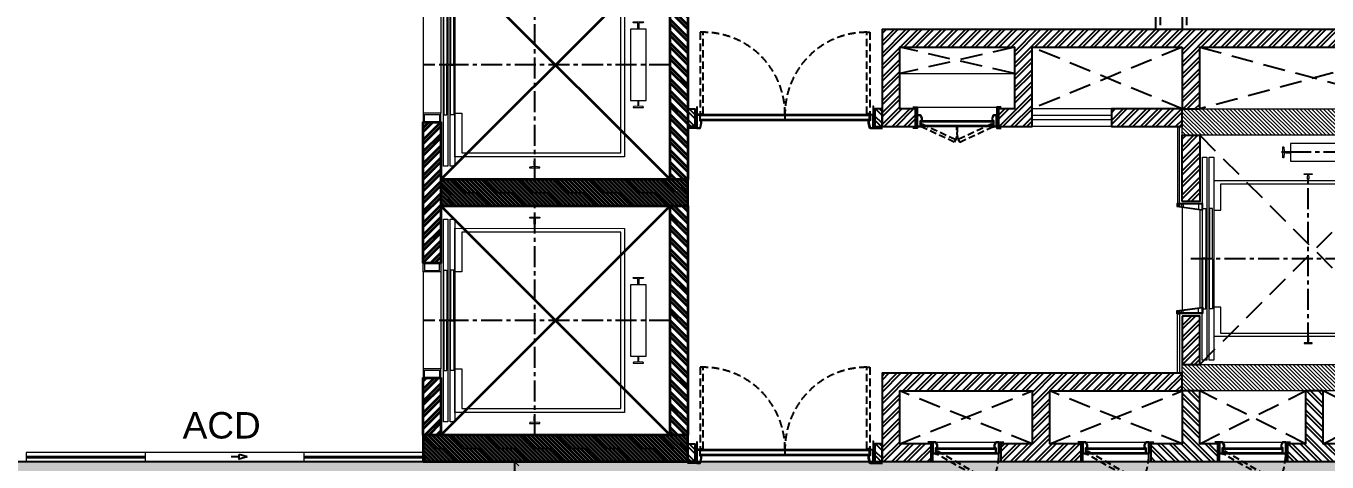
# Model space of a CAD drawing. Header units: millimetres. Extents: x 263321 to 4958806, y 33647 to 987811.
# Drawn here: x 2380552 to 2395294, y 472477 to 477423 of the extents above; entities that cross this region are included whole.
import ezdxf

# ---------------------------------------------------------------- set-up
doc = ezdxf.new("R2010")
doc.units = ezdxf.units.MM
doc.header["$PDMODE"] = 3
doc.linetypes.add('CENTER', pattern=[50.8, 31.75, -6.35, 6.35, -6.35])
doc.linetypes.add('HIDDEN', pattern=[0.375, 0.25, -0.125])
for name, color, linetype, lineweight in [('A-FURN-TABLE-GROMMET', 7, 'Continuous', 9), ('A-PLAN-COLUMN', 3, 'Continuous', 0), ('A-PLAN-RCC-HATCH', 8, 'Continuous', 13), ('A-PLAN-THIN', 251, 'Continuous', 15), ('Base 7th & 9th', 250, 'Continuous', 35), ('GLASS', 170, 'Continuous', 20)]:
    doc.layers.add(name, color=color, linetype=linetype, lineweight=lineweight)
for name, color, linetype in [('A-PLAN-DOOR', 7, 'Continuous'), ('A-PLAN-HIDDEN', 1, 'HIDDEN'), ('A-PLAN-STAIRS', 1, 'Continuous'), ('A-PLAN-TEXT', 4, 'Continuous'), ('A-PLAN-THIN -1', 250, 'HIDDEN'), ('A-PLAN-WALL', 6, 'Continuous'), ('A-PLAN-WALL HATCH', 8, 'Continuous'), ('DOOR', 5, 'Continuous'), ('FLOORING TOA', 7, 'Continuous'), ('PARTITION DIM.', 250, 'Continuous')]:
    doc.layers.add(name, color=color, linetype=linetype)
doc.styles.add('ARIAL', font='arial.ttf')
doc.styles.get("Standard").update_dxf_attribs({"font": 'arial.ttf'})
doc.styles.add('TEXT @ 150', font='arial.ttf', dxfattribs={"height": 225})
doc.dimstyles.new('DIM @ 150', dxfattribs={"dimtxt": 225, "dimasz": 100, "dimexe": 1, "dimexo": 0, "dimgap": 0.5, "dimtad": 0, "dimdec": 0, "dimzin": 0, "dimdsep": 46, "dimtxsty": 'TEXT @ 150', "dimblk": 'ARCHTICK', "dimcen": -2, "dimclrd": 8, "dimclre": 8, "dimclrt": 7, "dimadec": 0, "dimazin": 0, "dimtfac": 1, "dimtdec": 0, "dimtofl": 0, "dimtmove": 0, "dimatfit": 3, "dimldrblk": 'OPEN90', "dimfxl": 1, "dimtolj": 1, "dimtzin": 0, "dimlwd": -1, "dimlwe": -1, "dimarcsym": 0})
pattern_1 = [(315, (2173351.63, 180883.06), (22.4506403, 22.4506403), [])]
pattern_2 = [(225, (2592651.63, 180883.06), (-67.35192, 67.35192), []), (225, (2592651.63, 180838.16), (-67.35192, 67.35192), [])]
pattern_3 = [(315, (-109844.92, -24414.985), (67.35192, 67.35192), []), (315, (-109844.92, -24459.89), (67.35192, 67.35192), [])]
pattern_4 = [(45, (-219423.78, 302582), (67.35192, -67.35192), []), (45, (-219423.78, 302626.9), (67.35192, -67.35192), [])]
pattern_5 = [(45, (-219423.78, 298782), (67.35192, -67.35192), []), (45, (-219423.78, 298826.9), (67.35192, -67.35192), [])]
pattern_6 = [(225, (218576.22, -299218), (-67.35192, 67.35192), []), (225, (218576.22, -299262.9), (-67.35192, 67.35192), [])]

# ---------------------------------------------------------------- blocks, each defined once
blk = doc.blocks.new('Lift car')
at = {"layer": 'A-PLAN-HIDDEN', "linetype": 'CENTER', "ltscale": 7.5}
for p, q in [((-280, -1543), (-280, 1057)), ((-1816, -243), (984, -243))]:
    blk.add_line(p, q, dxfattribs=at)
at = {"layer": 'A-PLAN-THIN'}
for p, q in [((784, 307, 0), (784, -793, 0)), ((984, 307), (984, -793))]:
    blk.add_line(p, q, dxfattribs=at)
at = {"layer": 'A-PLAN-THIN', "linetype": 'Continuous', "elevation": 0}
for points in [[(-334, 916), (-288, 912, -0.411736), (-284, 907), (-284, 896, -0.312963), (-287, 892), (-287, 847, 0.414214), (-286, 847), (-273, 847, 0.414214), (-273, 847), (-273, 892, -0.314465), (-275, 896), (-275, 907, -0.413693), (-271, 912), (-226, 916, 0.219501), (-223, 923), (-223, 927), (-337, 927), (-337, 924, 0.223038)], [(-334, -1403), (-288, -1399, 0.411736), (-284, -1394), (-284, -1383, 0.312963), (-287, -1379), (-287, -1334, -0.414214), (-286, -1333), (-273, -1333, -0.414214), (-272, -1334), (-272, -1379, 0.314465), (-275, -1383), (-275, -1394, 0.413693), (-271, -1399), (-226, -1403, -0.219501), (-222, -1410), (-222, -1414), (-337, -1414), (-337, -1411, -0.223038)]]:
    blk.add_lwpolyline(points, format="xyb", close=True, dxfattribs=at)
for points in [[(678, 907), (624, 907), (624, -1393), (678, -1393)], [(754, 907), (705, 907), (705, -1393), (754, -1393)], [(674, 325), (674, -239), (638, -239), (638, 325)], [(715, 325), (715, -239), (751, -239), (751, 325)], [(-1544, -649), (-1544, 161), (-1364, 161), (-1364, -649)], [(674, -811), (674, -248), (638, -248), (638, -811)], [(715, -811), (715, -248), (751, -248), (751, -811)]]:
    blk.add_lwpolyline(points, close=True, dxfattribs=at)
for points in [[(-1256, -1244), (-1256, 756), (544, 757), (544, 307), (624, 307), (624, 802), (-1296, 801), (-1296, -1289), (624, -1288), (624, -793), (544, -793), (544, -1243), (-1256, -1244)], [(969, 407), (969, 322), (799, 322), (799, 407), (784, 407), (784, 307), (984, 307), (984, 407), (969, 407)], [(969, -893), (969, -808), (799, -808), (799, -893), (784, -893), (784, -793), (984, -793), (984, -893), (969, -893)]]:
    blk.add_lwpolyline(points, dxfattribs=at)
for points in [[(-1448, 161, 0.414214), (-1447, 162), (-1447, 207, -0.314465), (-1450, 211), (-1450, 222, -0.413693), (-1446, 227), (-1400, 231, 0.219501), (-1397, 238), (-1397, 242), (-1511, 242), (-1511, 239, 0.223038), (-1508, 231), (-1463, 227, -0.411736), (-1459, 222), (-1459, 211, -0.312963), (-1461, 207), (-1461, 162, 0.414214), (-1461, 161)], [(-1448, -649, -0.414214), (-1447, -649), (-1447, -694, 0.314465), (-1450, -698), (-1450, -709, 0.413693), (-1445, -714), (-1400, -718, -0.219501), (-1397, -725), (-1397, -729), (-1511, -729), (-1511, -726, -0.223038), (-1508, -718), (-1463, -714, 0.411736), (-1458, -709), (-1458, -698, 0.312963), (-1461, -694), (-1461, -649, -0.414214), (-1460, -649)]]:
    blk.add_lwpolyline(points, format="xyb", dxfattribs=at)
blk = doc.blocks.new('A$C3F28102C')
at = {"layer": 'A-PLAN-DOOR'}
h = blk.add_hatch(dxfattribs=at)
h.set_pattern_fill('ANSI31', color=256, style=0)
h.set_pattern_definition([(315, (-1529.3283, 1000.1135), (-0.44194174, -0.44194174), [])])
h.paths.add_polyline_path([(1, -15), (0, -15), (0, 0), (1, 0)])
h.paths.add_polyline_path([(1, 0), (1, 0), (0, 0), (0, 1, 0.115729)])
h.paths.add_polyline_path([(5, -15), (4, -15), (4, 0), (5, 0)])
h.paths.add_polyline_path([(5, 0), (4, 0), (4, 0, 0.115729), (5, 1)])
at = {"layer": 'A-PLAN-DOOR', "color": 2}
for points in [[(1, 0), (1, -15), (0, -15), (0, 1)], [(4, 0), (4, -15), (5, -15), (5, 1)]]:
    blk.add_lwpolyline(points, dxfattribs=at)
for radius in [3.42, 2.42]:
    blk.add_circle((2, 3), radius, dxfattribs=at)
blk = doc.blocks.new('Door 900')
at = {"layer": 'A-PLAN-DOOR'}
for p, q in [((-410, 60), (-410, 0)), ((-410, 60), (410, 60)), ((-410, 53), (410, 53)), ((-410, 6), (410, 6)), ((-410, 0), (410, 0)), ((410, 60), (410, 0)), ((449, 130), (449, 125)), ((449, 125), (449, 130))]:
    blk.add_line(p, q, dxfattribs=at)
for points in [[(-500, 220), (-450, 220), (-450, -20), (-500, -20)], [(500, 220), (450, 220), (450, -20), (500, -20)]]:
    blk.add_lwpolyline(points, dxfattribs=at)
for points in [[(-450, 8), (-449, 8), (-449, 122), (-450, 122)], [(-448, 1), (-416, 1), (-416, 63), (-400, 63), (-400, 95), (-415, 128), (-448, 128), (-448, 120), (-449, 120), (-449, 122), (-449, 130), (-414, 130), (-399, 95), (-399, 62), (-414, 62), (-414, 0), (-449, 0), (-449, 10), (-448, 10)], [(448, 1), (415, 1), (415, 63), (400, 63), (400, 95), (415, 128), (448, 128), (448, 120), (449, 120), (449, 122), (449, 130), (414, 130), (399, 95), (399, 62), (414, 62), (414, 0), (449, 0), (449, 10), (448, 10)], [(450, 8), (449, 8), (449, 122), (450, 122)]]:
    blk.add_lwpolyline(points, close=True, dxfattribs=at)
at = {"layer": 'A-PLAN-DOOR', "linetype": 'HIDDEN', "ltscale": 300}
for points in [[(-412, 0), (-395, 29), (-14, -147), (-31, -176)], [(412, 0), (395, 29), (14, -147), (31, -176)]]:
    blk.add_lwpolyline(points, close=True, dxfattribs=at)
for centre, start, end in [((-433, -31), 344.3944, 4.1163), ((433, -31), 175.8837, 195.6056)]:
    blk.add_arc(centre, 434, start, end, dxfattribs=at)
at = {"layer": 'A-PLAN-THIN'}
blk.add_line((450, 220), (-450, 220), dxfattribs=at)
at = {"layer": 'A-PLAN-DOOR', "xscale": -1, "rotation": 180}
blk.add_blockref('A$C3F28102C', (-414, 0), dxfattribs=at)
blk = doc.blocks.new('Door 1800')
at = {"layer": 'A-PLAN-DOOR'}
for p, q in [((-879, 77), (-879, 82)), ((844, 0), (-844, 0)), ((-844, 0), (-844, -54)), ((0, -54), (0, 0)), ((844, 0), (844, -54)), ((879, 77), (879, 82)), ((844, -6), (-844, -6)), ((844, -49), (-844, -49)), ((844, -54), (-844, -54))]:
    blk.add_line(p, q, dxfattribs=at)
for points in [[(-880, -137), (-880, -137), (-880, 82), (-972, 82)], [(880, -136), (880, 82), (972, 82)]]:
    blk.add_lwpolyline(points, dxfattribs=at)
for points in [[(-880, -47), (-879, -47), (-879, 74), (-880, 74)], [(-878, -53), (-849, -53), (-849, 3), (-835, 3), (-835, 32), (-848, 80), (-878, 80), (-878, 73), (-879, 73), (-879, 74), (-879, 82), (-847, 82), (-834, 32), (-834, 2), (-847, 2), (-847, -54), (-879, -54), (-879, -45), (-878, -45)], [(878, -53), (849, -53), (849, 3), (835, 3), (835, 32), (848, 80), (878, 80), (878, 73), (879, 73), (879, 74), (879, 82), (847, 82), (834, 32), (834, 2), (847, 2), (847, -54), (879, -54), (879, -45), (878, -45)], [(880, -47), (879, -47), (879, 74), (880, 74)]]:
    blk.add_lwpolyline(points, close=True, dxfattribs=at)
at = {"layer": 'A-PLAN-DOOR', "linetype": 'HIDDEN', "ltscale": 300}
for points in [[(-845, -61), (-815, -61), (-815, -876), (-845, -876)], [(845, -61), (815, -61), (815, -876), (845, -876)]]:
    blk.add_lwpolyline(points, close=True, dxfattribs=at)
for centre, start, end in [((-815, -61), 270, 0.4464), ((815, -61), 179.5536, 270)]:
    blk.add_arc(centre, 815, start, end, dxfattribs=at)
at = {"layer": 'A-PLAN-DOOR', "extrusion": (0, 0, -1), "xscale": -0.9074410163312852, "yscale": 0.9074410163312852, "zscale": -0.9074410163312852, "rotation": 180}
blk.add_blockref('A$C3F28102C', (-847, -54), dxfattribs=at)
blk = doc.blocks.new('shaft door 750')
at = {"layer": 'A-PLAN-DOOR'}
for p, q in [((335, 60), (-335, 60)), ((-335, 0), (-335, 60)), ((335, 53), (-335, 53)), ((335, 6), (-335, 6)), ((335, 0), (-335, 0)), ((335, 0), (335, 60)), ((-374, -70), (-374, -65)), ((-374, -65), (-374, -70))]:
    blk.add_line(p, q, dxfattribs=at)
at = {"layer": 'A-PLAN-DOOR', "linetype": 'HIDDEN', "ltscale": 300}
blk.add_lwpolyline([(337, 60), (320, 31), (-295, 387), (-279, 415)], close=True, dxfattribs=at)
at = {"layer": 'A-PLAN-DOOR'}
for points in [[(-375, 150), (-375, 150), (-375, -70), (-430, -70)], [(375, 150), (375, 150), (375, -70), (430, -70)]]:
    blk.add_lwpolyline(points, dxfattribs=at)
for points in [[(-375, 52), (-374, 52), (-374, -62), (-375, -62)], [(-373, 58), (-341, 58), (-341, -3), (-326, -3), (-326, -35), (-340, -68), (-373, -68), (-373, -60), (-374, -60), (-374, -62), (-374, -70), (-339, -70), (-324, -35), (-324, -2), (-339, -2), (-339, 60), (-374, 60), (-374, 50), (-373, 50)], [(373, 58), (341, 58), (341, -3), (326, -3), (326, -35), (340, -68), (373, -68), (373, -60), (374, -60), (374, -62), (374, -70), (339, -70), (324, -35), (324, -2), (339, -2), (339, 60), (374, 60), (374, 50), (373, 50)], [(375, 52), (374, 52), (374, -62), (375, -62)]]:
    blk.add_lwpolyline(points, close=True, dxfattribs=at)
at = {"layer": 'A-PLAN-DOOR', "linetype": 'HIDDEN', "ltscale": 300}
blk.add_arc((338, 60), 712, 152.6807, 180, dxfattribs=at)
at = {"layer": 'A-PLAN-THIN'}
for p, q in [((395, 150), (-395, 150)), ((375, -70), (-375, -70))]:
    blk.add_line(p, q, dxfattribs=at)
at = {"layer": 'A-PLAN-DOOR', "xscale": -0.9973404255317604, "yscale": 0.9973404255317604, "zscale": 0.9973404255317604}
blk.add_blockref('A$C3F28102C', (339, 60), dxfattribs=at)
blk = doc.blocks.new('S.Lift car')
at = {"layer": 'A-PLAN-HIDDEN', "linetype": 'CENTER', "ltscale": 7.5}
for p, q in [((-1187, 980), (-45, 980)), ((-393, -1188), (-393, 736)), ((936, -226), (-1534, -226))]:
    blk.add_line(p, q, dxfattribs=at)
at = {"layer": 'A-PLAN-THIN'}
for p, q in [((803, 399), (811, 399)), ((811, 399), (1059, 399)), ((836, 324), (836, -776)), ((851, 390), (851, 339)), ((1022, 390), (1022, 365)), ((1036, 356), (1036, -807)), ((1044, 390), (1044, 367)), ((1064, 390), (1064, 369)), ((803, -851), (811, -851)), ((811, -851), (1059, -851)), ((851, -842), (851, -790)), ((1022, -842), (1022, -816)), ((1044, -842), (1044, -818)), ((1064, -842), (1064, -821))]:
    blk.add_line(p, q, dxfattribs=at)
at = {"layer": 'A-PLAN-THIN', "linetype": 'Continuous', "elevation": 0}
for points in [[(-1170, 1040), (-1166, 990, 0.411736), (-1161, 985), (-1148, 985, 0.312963), (-1144, 988), (-1094, 988, -0.414214), (-1093, 987), (-1093, 973, -0.414214), (-1094, 972), (-1144, 972, 0.314465), (-1148, 976), (-1161, 976, 0.413693), (-1166, 971), (-1170, 920, -0.219501), (-1179, 917), (-1183, 917), (-1183, 1044), (-1179, 1044, -0.223038)], [(-116, 1040), (-121, 990, -0.411736), (-126, 985), (-138, 985, -0.312963), (-143, 988), (-192, 988, 0.414214), (-193, 987), (-193, 973, 0.414214), (-192, 972), (-143, 972, -0.314465), (-138, 976), (-126, 976, -0.413693), (-121, 971), (-117, 920, 0.219501), (-108, 917), (-104, 917), (-104, 1044), (-108, 1044, 0.223038)], [(-385, 675), (-385, 708), (-389, 712), (-389, 721, -0.391303), (-385, 726), (-351, 728, 0.391303), (-349, 730), (-349, 736), (-393, 736), (-438, 736), (-438, 730, 0.391303), (-436, 728), (-402, 726, -0.391303), (-397, 721), (-397, 712), (-401, 708), (-401, 675), (-400, 674), (-393, 674), (-386, 674)], [(-385, -1127), (-385, -1159), (-389, -1163), (-389, -1172, 0.391303), (-385, -1177), (-351, -1180, -0.391303), (-349, -1182), (-349, -1188), (-393, -1188), (-438, -1188), (-438, -1182, -0.391303), (-436, -1180), (-402, -1177, 0.391303), (-397, -1172), (-397, -1163), (-401, -1159), (-401, -1127), (-400, -1126), (-393, -1126), (-386, -1126)]]:
    blk.add_lwpolyline(points, format="xyb", close=True, dxfattribs=at)
for points in [[(-1093, 1080), (-193, 1080), (-193, 880), (-1093, 880)], [(730, 924), (676, 924), (676, -1376), (730, -1376)], [(806, 924), (757, 924), (757, -1376), (807, -1376)], [(726, 342), (726, -221), (690, -221), (690, 342)], [(767, 342), (767, -221), (803, -221), (803, 342)], [(726, -794), (726, -230), (690, -230), (690, -794)], [(767, -794), (767, -230), (803, -230), (803, -794)]]:
    blk.add_lwpolyline(points, close=True, dxfattribs=at)
blk.add_lwpolyline([(676, -1107), (-1534, -1107), (-1534, 655), (676, 655), (676, 324), (596, 324), (596, 624), (-1504, 624), (-1504, -1076), (596, -1076), (596, -776), (676, -776), (676, -1107)], dxfattribs=at)
at = {"layer": 'A-PLAN-THIN'}
for points in [[(1059, 399), (1096, 399), (1096, 367, -0.372513), (1094, 364), (804, 324, -0.414214), (801, 327), (801, 397, -0.414214), (803, 399), (811, 399)], [(1080, 390), (1082, 390), (1082, 373, -0.372513), (1080, 371), (811, 333, -0.35655), (810, 334), (810, 390), (1080, 390)], [(1059, -851), (1096, -851), (1096, -818, 0.372513), (1094, -815), (804, -776, 0.414214), (801, -779), (801, -848, 0.414214), (803, -850), (811, -850)], [(1080, -842), (1082, -842), (1082, -824, 0.372513), (1080, -823), (811, -784, 0.35655), (810, -786), (810, -842), (1080, -842)]]:
    blk.add_lwpolyline(points, format="xyb", dxfattribs=at)
blk = doc.blocks.new('Fire Tower-2700mm')
at = {"layer": 'A-PLAN-RCC-HATCH'}
h = blk.add_hatch(dxfattribs=at)
h.set_pattern_fill('ANSI31', color=256, scale=250, angle=540, style=0)
h.set_pattern_definition([(45, (-438062.204, 21819.328), (22.097087, -22.097087), [])])
h.paths.add_polyline_path([(-4624, -3618), (-4624, -3918), (-1824, -3918), (-1824, -3618)])
h = blk.add_hatch(dxfattribs=at)
h.set_pattern_fill('ANSI31', color=256, scale=250, angle=540, style=0)
h.set_pattern_definition([(45, (-438012.204, 21719.328), (22.097087, -22.097087), [])])
h.paths.add_polyline_path([(-4624, -6518), (-4624, -6818), (-1824, -6818), (-1824, -6518)])
at = {"layer": 'A-PLAN-WALL HATCH'}
h = blk.add_hatch(dxfattribs=at)
h.set_pattern_fill('ANSI32', color=256, scale=10, angle=270, style=0)
h.set_pattern_definition([(315, (-109944.92, -24564.985), (67.35192, 67.35192), []), (315, (-109944.92, -24609.89), (67.35192, 67.35192), [])])
h.paths.add_polyline_path([(-1824, -2918), (-1824, -3618), (-2024, -3618), (-2024, -2918), (-3724, -2918), (-3724, -2718), (1576, -2718), (1576, -3818), (1196, -3818), (1196, -3618), (1376, -3618), (1376, -2918), (76, -2918), (76, -3618), (256, -3618), (256, -3818), (-124, -3818), (-124, -2918)])
h = blk.add_hatch(dxfattribs=at)
h.set_pattern_fill('ANSI32', color=256, scale=250, angle=90, style=0)
h.set_pattern_definition([(135, (317342.19, 539209), (-66.291261, -66.291261), []), (135, (317342.19, 539253.19), (-66.291261, -66.291261), [])])
h.paths.add_polyline_path([(-1824, -3618), (-1024, -3618), (-1024, -3818), (-1824, -3818)])
h = blk.add_hatch(dxfattribs=at)
h.set_pattern_fill('ANSI32', color=256, scale=10, angle=270, style=0)
h.set_pattern_definition(pattern_4)
h.paths.add_polyline_path([(1576, -3618), (1656, -3618), (1656, -3818), (1576, -3818)])
h = blk.add_hatch(dxfattribs=at)
h.set_pattern_fill('ANSI32', color=256, scale=10, angle=270, style=0)
h.set_pattern_definition(pattern_4)
h.paths.add_polyline_path([(3776, -3618), (3696, -3618), (3696, -3818), (3776, -3818)])
h = blk.add_hatch(dxfattribs=at)
h.set_pattern_fill('ANSI32', color=256, scale=10, angle=270, style=0)
h.set_pattern_definition(pattern_3)
h.paths.add_polyline_path([(-1824, -4668), (-1824, -3918), (-2024, -3918), (-2024, -4668)])
h = blk.add_hatch(dxfattribs=at)
h.set_pattern_fill('ANSI32', color=256, scale=10, angle=270, style=0)
h.set_pattern_definition(pattern_3)
h.paths.add_polyline_path([(-1824, -5968), (-1824, -6518), (-2024, -6518), (-2024, -5968)])
h = blk.add_hatch(dxfattribs=at)
h.set_pattern_fill('ANSI32', color=256, scale=10, angle=270, style=0)
h.set_pattern_definition([(315, (-219423.78, -246348.01), (67.35192, 67.35192), []), (315, (-219423.78, -246392.91), (67.35192, 67.35192), [])])
h.paths.add_polyline_path([(-324, -6818), (-1824, -6818), (-1824, -6618), (1576, -6618), (1576, -7618), (1021, -7618), (1021, -7418), (1376, -7418), (1376, -6818), (-124, -6818), (-124, -7418), (231, -7418), (231, -7618), (-679, -7618), (-679, -7418), (-324, -7418)])
h = blk.add_hatch(dxfattribs=at)
h.set_pattern_fill('ANSI32', color=256, scale=10, angle=270, style=0)
h.set_pattern_definition(pattern_6)
h.paths.add_polyline_path([(-3224, -6818), (-3224, -7418), (-3019, -7418), (-3019, -7618), (-3629, -7618), (-3629, -7418), (-3424, -7418), (-3424, -6818)])
h = blk.add_hatch(dxfattribs=at)
h.set_pattern_fill('ANSI32', color=256, scale=10, angle=270, style=0)
h.set_pattern_definition(pattern_6)
h.paths.add_polyline_path([(-1824, -6818), (-1824, -7418), (-1469, -7418), (-1469, -7618), (-2229, -7618), (-2229, -7418), (-2024, -7418), (-2024, -6818)])
h = blk.add_hatch(dxfattribs=at)
h.set_pattern_fill('ANSI32', color=256, scale=10, angle=270, style=0)
h.set_pattern_definition(pattern_5)
h.paths.add_polyline_path([(1576, -7418), (1656, -7418), (1656, -7618), (1576, -7618)])
h = blk.add_hatch(dxfattribs=at)
h.set_pattern_fill('ANSI32', color=256, scale=10, angle=270, style=0)
h.set_pattern_definition(pattern_5)
h.paths.add_polyline_path([(3776, -7418), (3696, -7418), (3696, -7618), (3776, -7618)])
at = {"layer": 'A-PLAN-COLUMN', "elevation": 0}
for points in [[(-4624, -3618), (-4624, -3918), (-1824, -3918), (-1824, -3618)], [(-4624, -6518), (-4624, -6818), (-1824, -6818), (-1824, -6518)]]:
    blk.add_lwpolyline(points, close=True, dxfattribs=at)
at = {"layer": 'A-PLAN-HIDDEN', "ltscale": 1000}
for p, q in [((-2024, -2918, 0), (-4624, -3618, 0)), ((-4624, -2918, 0), (-2024, -3618, 0)), ((-1824, -3618, 0), (-124, -2918)), ((-1824, -2918, 0), (-124, -3618)), ((76, -2918), (1376, -3218)), ((76, -3218), (1376, -2918)), ((-2024, -6518, 0), (-4624, -3918, 0)), ((-2024, -3918, 0), (-4624, -6518, 0)), ((-4624, -7418, 0), (-3424, -6818)), ((-3424, -7418), (-4624, -6818, 0)), ((-2024, -7418, 0), (-3224, -6818)), ((-3224, -7418), (-2024, -6818, 0)), ((-324, -7418, 0), (-1824, -6818)), ((-1824, -7418), (-324, -6818, 0)), ((1376, -7418, 0), (-124, -6818)), ((-124, -7418), (1376, -6818, 0))]:
    blk.add_line(p, q, dxfattribs=at)
at = {"layer": 'A-PLAN-STAIRS', "ltscale": 1000}
for p, q in [((-1824, 82, 0), (-1824, -2718, 0)), ((-1524, 82, 0), (-1524, -2718, 0))]:
    blk.add_line(p, q, dxfattribs=at)
at = {"layer": 'A-PLAN-THIN'}
for p, q in [((-1024, -3618, 0), (-124, -3618)), ((-1024, -3693, 0), (-124, -3693)), ((-1024, -3743, 0), (-124, -3743)), ((-1024, -3818, 0), (-124, -3818))]:
    blk.add_line(p, q, dxfattribs=at)
at = {"layer": 'A-PLAN-THIN', "elevation": 0}
for points in [[(76, -2918), (1376, -2918), (1376, -3218), (76, -3218)], [(-1774, -5948), (-1779, -5943), (-1794, -5943), (-1794, -6618), (-1774, -6618)]]:
    blk.add_lwpolyline(points, close=True, dxfattribs=at)
blk.add_lwpolyline([(-1774, -3818), (-1774, -4688), (-1779, -4693), (-1794, -4693), (-1794, -3818), (-1774, -3818)], dxfattribs=at)
at = {"layer": 'A-PLAN-THIN -1', "linetype": 'HIDDEN', "ltscale": 500}
for p, q in [((-1874, 82, 0), (-1874, -2718, 0)), ((-1574, 82, 0), (-1574, -2718, 0))]:
    blk.add_line(p, q, dxfattribs=at)
at = {"layer": 'A-PLAN-WALL', "elevation": 0}
for points in [[(-1824, -2918), (-1824, -3618), (-2024, -3618), (-2024, -2918), (-3724, -2918), (-3724, -2718), (1576, -2718), (1576, -3818), (1196, -3818), (1196, -3618), (1376, -3618), (1376, -2918), (76, -2918), (76, -3618), (256, -3618), (256, -3818), (-124, -3818), (-124, -2918), (-1824, -2918)], [(-324, -6818), (-1824, -6818), (-1824, -6618), (1576, -6618), (1576, -7618), (1576, -7618), (1576, -7618), (1576, -7618), (1576, -7618), (1021, -7618), (1021, -7618), (1021, -7618), (1021, -7618), (1021, -7418), (1021, -7418), (1021, -7418), (1376, -7418), (1376, -6818), (-124, -6818), (-124, -7418), (231, -7418), (231, -7418), (231, -7418), (231, -7618), (-679, -7618), (-679, -7618), (-679, -7618), (-679, -7618), (-679, -7418), (-679, -7418), (-679, -7418), (-324, -7418), (-324, -6818)], [(-3224, -6818), (-3224, -7418), (-3019, -7418), (-3019, -7418), (-3019, -7418), (-3019, -7618), (-3629, -7618), (-3629, -7618), (-3629, -7618), (-3629, -7618), (-3629, -7418), (-3629, -7418), (-3629, -7418), (-3424, -7418), (-3424, -6818), (-3224, -6818)], [(-1824, -6818), (-1824, -7418), (-1469, -7418), (-1469, -7418), (-1469, -7418), (-1469, -7618), (-2229, -7618), (-2229, -7618), (-2229, -7618), (-2229, -7618), (-2229, -7418), (-2229, -7418), (-2229, -7418), (-2024, -7418), (-2024, -6818), (-1824, -6818)]]:
    blk.add_lwpolyline(points, dxfattribs=at)
for points in [[(-1824, -3618), (-1024, -3618), (-1024, -3818), (-1824, -3818)], [(1576, -3618), (1656, -3618), (1656, -3818), (1576, -3818)], [(3776, -3618), (3696, -3618), (3696, -3818), (3776, -3818)], [(-1824, -4668), (-1824, -3918), (-2024, -3918), (-2024, -4668)], [(-1824, -5968), (-1824, -6518), (-2024, -6518), (-2024, -5968)], [(1576, -7418), (1656, -7418), (1656, -7618), (1576, -7618)], [(3776, -7418), (3696, -7418), (3696, -7618), (3776, -7618)]]:
    blk.add_lwpolyline(points, close=True, dxfattribs=at)
at = {"layer": 'A-PLAN-DOOR', "xscale": -1.136363636363636, "yscale": 1.136363636387152, "zscale": 1.136363636387152, "rotation": 180}
for p in [(2676, -3745), (2676, -7545)]:
    blk.add_blockref('Door 1800', p, dxfattribs=at)
at = {"layer": 'A-PLAN-DOOR'}
blk.add_blockref('Door 900', (726, -3818), dxfattribs=at)
at = {"layer": 'A-PLAN-DOOR', "extrusion": (-1.654e-28, 4.04354e-14, -1), "zscale": -1, "rotation": 180}
for p in [(2624, -7468), (1074, -7468), (-626, -7468)]:
    blk.add_blockref('shaft door 750', p, dxfattribs=at)
at = {"layer": 'A-PLAN-THIN'}
blk.add_blockref('S.Lift car', (-2860, -5091, 0), dxfattribs=at)
blk = doc.blocks.new('_ArchTick')
at = {"color": 0, "linetype": 'ByBlock', "const_width": 0.15}
blk.add_lwpolyline([(-0.5, -0.5), (0.5, 0.5)], dxfattribs=at)
blk = doc.blocks.new('*D669')
at = {"layer": 'Defpoints', "color": 0, "transparency": 16777216}
for p in [(2385623, 472483), (2385623, 469383), (2386087, 469383)]:
    blk.add_point(p, dxfattribs=at)
at = {"layer": 'PARTITION DIM.', "color": 8, "transparency": 16777216}
for p, q in [((2385623, 472483), (2386088, 472483)), ((2386087, 472483), (2386087, 471306)), ((2386087, 469383), (2386087, 470560)), ((2385623, 469383), (2386088, 469383))]:
    blk.add_line(p, q, dxfattribs=at)
at = {"layer": 'PARTITION DIM.', "color": 8, "transparency": 16777216, "xscale": 100, "yscale": 100, "zscale": 100}
for p, rotation in [((2386087, 472483), 90), ((2386087, 469383), 270)]:
    blk.add_blockref('_ArchTick', p, dxfattribs=dict(at, rotation=rotation))
at = {"layer": 'PARTITION DIM.', "color": 7, "transparency": 16777216, "insert": (2386087, 470933), "char_height": 250, "attachment_point": 5, "rotation": 90}
blk.add_mtext('\\A1;3100', dxfattribs=at)
blk = doc.blocks.new('_Open90')
at = {"color": 0, "linetype": 'ByBlock'}
for p, q in [((0, 0), (-1, 0)), ((-0.5, 0.5), (0, 0)), ((0, 0), (-0.5, -0.5))]:
    blk.add_line(p, q, dxfattribs=at)

msp = doc.modelspace()

# ---------------------------------------------------------------- hatches: boundary and pattern name
at = {"layer": 'Base 7th & 9th'}
h = msp.add_hatch(dxfattribs=at)
h.set_pattern_fill('ANSI32', color=256, scale=10, angle=270, style=0)
h.set_pattern_definition([(315, (2175751.63, 183783.06), (67.35192, 67.35192), []), (315, (2175751.63, 183738.16), (67.35192, 67.35192), [])])
h.paths.add_polyline_path([(2387851.6, 475683.1), (2387851.6, 478283.1), (2388051.6, 478283.1), (2388051.6, 475683.1)])
h = msp.add_hatch(dxfattribs=at)
h.set_pattern_fill('ANSI32', color=256, scale=10, angle=270, style=0)
h.set_pattern_definition(pattern_2)
h.paths.add_polyline_path([(2385051.6, 474733.1), (2385051.6, 476333.1), (2385251.6, 476333.1), (2385251.6, 474733.1)])
h = msp.add_hatch(dxfattribs=at)
h.set_pattern_fill('ANSI31', color=256, scale=10, angle=270, style=0)
h.set_pattern_definition(pattern_1)
h.paths.add_polyline_path([(2385251.6, 475383.1), (2388051.6, 475383.1), (2388051.6, 475683.1), (2385251.6, 475683.1)])
h = msp.add_hatch(dxfattribs=at)
h.set_pattern_fill('ANSI32', color=256, scale=10, angle=270, style=0)
h.set_pattern_definition([(315, (2373251.63, 180883.06), (67.35192, 67.35192), []), (315, (2373251.63, 180838.16), (67.35192, 67.35192), [])])
h.paths.add_polyline_path([(2387851.6, 472783.1), (2387851.6, 475383.1), (2388051.6, 475383.1), (2388051.6, 472783.1)])
h = msp.add_hatch(dxfattribs=at)
h.set_pattern_fill('ANSI32', color=256, scale=10, angle=270, style=0)
h.set_pattern_definition(pattern_2)
h.paths.add_polyline_path([(2385051.6, 472783.1), (2385051.6, 473433.1), (2385251.6, 473433.1), (2385251.6, 472783.1)])
h = msp.add_hatch(dxfattribs=at)
h.set_pattern_fill('ANSI31', color=256, scale=10, angle=270, style=0)
h.set_pattern_definition(pattern_1)
h.paths.add_polyline_path([(2385051.6, 472483.1), (2388051.6, 472483.1), (2388051.6, 472783.1), (2385051.6, 472783.1)])
at = {"layer": 'FLOORING TOA', "true_color": 0xc7c8ca}
h = msp.add_hatch(dxfattribs=at)
h.set_pattern_fill('EARTH', color=9, scale=120)
edge = h.paths.add_edge_path()
edge.add_line((2399150.3, 470683.1), (2406751.6, 470683.1))
edge.add_line((2406751.6, 470683.1), (2406751.6, 489283.1))
edge.add_line((2406751.6, 489283.1), (2406777, 491421.9))
edge.add_line((2406777, 491421.9), (2410711.6, 491383.1))
edge.add_line((2410711.6, 491383.1), (2410711.6, 490662.8))
edge.add_line((2410711.6, 490662.8), (2412251.6, 490662.8))
edge.add_line((2412251.6, 490662.8), (2412251.6, 491383.1))
edge.add_line((2412251.6, 491383.1), (2413501.6, 491383.1))
edge.add_line((2413501.6, 491383.1), (2413501.6, 490641.9))
edge.add_line((2413501.6, 490641.9), (2414541.6, 490641.9))
edge.add_line((2414541.6, 490641.9), (2414541.6, 491383.1))
edge.add_line((2414541.6, 491383.1), (2419059.8, 491383.1))
edge.add_line((2419059.8, 491383.1), (2419290.9, 492883.1))
edge.add_line((2419290.9, 492883.1), (2413191.6, 492883.1))
edge.add_line((2413191.6, 492883.1), (2413191.6, 495458.2))
edge.add_line((2413191.6, 495458.2), (2416206.2, 495458.2))
edge.add_line((2416206.2, 495458.2), (2416206.2, 496558.2))
edge.add_line((2416206.2, 496558.2), (2413191.6, 496558.2))
edge.add_line((2413191.6, 496558.2), (2413191.6, 498963.1))
edge.add_line((2413191.6, 498963.1), (2411651.6, 498963.1))
edge.add_line((2411651.6, 498963.1), (2411651.6, 492883.1))
edge.add_line((2411651.6, 492883.1), (2404451.6, 492883.1))
edge.add_line((2404451.6, 492883.1), (2404452.6, 502283.1))
edge.add_line((2404452.6, 502283.1), (2402951.6, 502283.1))
edge.add_line((2402951.6, 502283.1), (2402951.4, 497183.5))
edge.add_line((2402951.4, 497183.5), (2402951.6, 497133.1))
edge.add_line((2402951.6, 497133.1), (2399951.6, 497133.1))
edge.add_line((2399951.6, 497133.1), (2399951.6, 505326.9))
edge.add_arc((2397396.4, -38564.5), 543897.4, 89.730828, 95.307778)
edge.add_line((2347082.8, 503000.8), (2347082.9, 472483.1))
edge.add_line((2347082.9, 472483.1), (2343851.6, 472483.1))
edge.add_line((2343851.6, 472483.1), (2343851.6, 458383.2))
edge.add_line((2343851.6, 458383.2), (2354252.4, 458383.2))
edge.add_line((2354252.4, 458383.2), (2354252.7, 455753.4))
edge.add_arc((2374151.3, 141679.3), 314703.8, 88.069715, 93.625218, ccw=False)
edge.add_line((2384751.6, 456204.5), (2384751.6, 459200.3))
edge.add_line((2384751.6, 459200.3), (2394751.8, 459200.3))
edge.add_line((2394751.8, 459200.3), (2394749.6, 457484.3))
edge.add_line((2394749.6, 457484.3), (2395751.6, 457483.1))
edge.add_line((2395751.6, 457483.1), (2395751.6, 458383.1))
edge.add_line((2395751.6, 458383.1), (2396651.6, 458383.1))
edge.add_line((2396651.6, 458383.1), (2396651.6, 459197.4))
edge.add_line((2396651.6, 459197.4), (2399811.2, 459198))
edge.add_line((2399811.2, 459198), (2399811.2, 460833.1))
edge.add_line((2399811.2, 460833.1), (2398551.6, 460833.1))
edge.add_line((2398551.6, 460833.1), (2398551.6, 466883.1))
edge.add_line((2398551.6, 466883.1), (2403551.7, 466883.1))
edge.add_line((2403551.7, 466883.1), (2403551.7, 465533.1))
edge.add_line((2403551.7, 465533.1), (2407851.7, 465533.1))
edge.add_line((2407851.7, 465533.1), (2407851.7, 460783.1))
edge.add_line((2407851.7, 460783.1), (2409491.6, 460783.1))
edge.add_line((2409491.6, 460783.1), (2409496.3, 466883.1))
edge.add_line((2409496.3, 466883.1), (2415285.8, 466883.1))
edge.add_line((2415285.8, 466883.1), (2415516.9, 468383.1))
edge.add_line((2415516.9, 468383.1), (2399151.6, 468383.1))
edge.add_arc((2399151.6, 468983.1), 600, 180.00022, 269.99765, ccw=False)
edge.add_line((2398551.6, 468983.1), (2398551.6, 470083.1))
edge.add_arc((2399151.6, 470083.1), 600, 90.12503, 179.99987, ccw=False)
edge = h.paths.add_edge_path(flags=16)
edge.add_line((2350804.3, 495933.1), (2349254.3, 495933.1))
edge.add_arc((2349254.3, 495533.1), 400, 90.00028, 179.78887)
edge.add_line((2348854.3, 495534.5), (2348854.3, 492844.4))
edge.add_line((2348854.3, 492844.4), (2350804.3, 492844.4))
edge.add_line((2350804.3, 492844.4), (2350804.3, 495933.1))
h.paths.add_polyline_path([(2380451.6, 495933.1), (2394411.6, 495933.1), (2394411.6, 489283.1), (2388129.7, 489289.9), (2388129.7, 487283.1), (2379984.7, 487283), (2379984.7, 489283.1), (2380551.6, 489283.1)], flags=16)
edge = h.paths.add_edge_path(flags=16)
edge.add_line((2404951.6, 487283.1), (2348951.6, 487283.1))
edge.add_arc((2348951.6, 486983.1), 300, 90, 179.99701)
edge.add_line((2348651.6, 486983.1), (2348650.9, 472483.1))
edge.add_line((2348650.9, 472483.1), (2404951.6, 472483.1))
edge.add_line((2404951.6, 472483.1), (2404951.6, 487283.1))
h.paths.add_polyline_path([(2396751.6, 460833.1), (2396751.6, 464283.1)], flags=16)

# ---------------------------------------------------------------- linework, layer by layer
at = {"layer": 'A-FURN-TABLE-GROMMET', "elevation": 0}
msp.add_lwpolyline([(2380551.6, 472483.1), (2385051.6, 472483.1), (2385051.6, 472584.6), (2380551.6, 472584.6)], close=True, dxfattribs=at)
at = {"layer": 'Base 7th & 9th', "ltscale": 1000}
for p, q in [((2385251.6, 475683.1, 0), (2387851.6, 478283.1, 0)), ((2385251.6, 478283.1, 0), (2387851.6, 475683.1, 0)), ((2385251.6, 472783.1, 0), (2387851.6, 475383.1, 0)), ((2385251.6, 475383.1, 0), (2387851.6, 472783.1, 0))]:
    msp.add_line(p, q, dxfattribs=at)
at = {"layer": 'Base 7th & 9th', "elevation": 0}
for points in [[(2387851.6, 475683.1), (2387851.6, 478283.1), (2388051.6, 478283.1), (2388051.6, 475683.1)], [(2385051.6, 474733.1), (2385051.6, 476333.1), (2385251.6, 476333.1), (2385251.6, 474733.1)], [(2385251.6, 475383.1), (2388051.6, 475383.1), (2388051.6, 475683.1), (2385251.6, 475683.1)], [(2387851.6, 472783.1), (2387851.6, 475383.1), (2388051.6, 475383.1), (2388051.6, 472783.1)], [(2385051.6, 472783.1), (2385051.6, 473433.1), (2385251.6, 473433.1), (2385251.6, 472783.1)], [(2385051.6, 472483.1), (2388051.6, 472483.1), (2388051.6, 472783.1), (2385051.6, 472783.1)]]:
    msp.add_lwpolyline(points, close=True, dxfattribs=at)
at = {"layer": 'DOOR', "elevation": 0}
for points in [[(2382965.8, 472536), (2382875.6, 472536)], [(2383056, 472536), (2382965.8, 472562)], [(2383056, 472536), (2382965.8, 472509.9), (2382965.8, 472562)]]:
    msp.add_lwpolyline(points, dxfattribs=at)
at = {"layer": 'FLOORING TOA', "color": 9, "true_color": 0xc7c8ca}
msp.add_lwpolyline([(2404951.6, 487283.1), (2348951.6, 487283.1, 0.4141983), (2348651.6, 486983.1), (2348650.9, 472483.1), (2404951.6, 472483.1)], format="xyb", close=True, dxfattribs=at)
at = {"layer": 'GLASS', "color": 4, "lineweight": 40}
for p, q in [((2381901.6, 472533.8, 0), (2380551.6, 472533.8, 0)), ((2383701.6, 472533.8, 0), (2385051.6, 472533.8, 0))]:
    msp.add_line(p, q, dxfattribs=at)
at = {"layer": 'GLASS', "elevation": 0}
for points in [[(2381901.6, 472584.6), (2381901.6, 472483.1)], [(2383701.6, 472584.6), (2383701.6, 472483.1)]]:
    msp.add_lwpolyline(points, dxfattribs=at)

# ---------------------------------------------------------------- block references
at = {"layer": 'Base 7th & 9th', "xscale": -1}
for name, p in [('Fire Tower-2700mm', (2391827.9, 480101.1, 0)), ('Lift car', (2386036, 477226.5)), ('Lift car', (2386036, 474326.5))]:
    msp.add_blockref(name, p, dxfattribs=at)

# ---------------------------------------------------------------- texts
at = {"layer": 'A-PLAN-TEXT', "insert": (2382768.7, 473043.7, 0), "char_height": 300, "width": 9413.072, "attachment_point": 2, "style": 'ARIAL'}
msp.add_mtext('\\pi0.483;ACD', dxfattribs=at)

# ---------------------------------------------------------------- dimensions: what is measured, and where the dimension line sits
at = {"layer": 'PARTITION DIM.'}
dim = msp.add_linear_dim(base=(2386087.3, 469383.1), p1=(2385623.1, 472483.1), p2=(2385623.1, 469383.1), angle=90, dimstyle='DIM @ 150', override={"dimtxt": 250, "dimtxsty": 'Standard', "dimarcsym": 1}, dxfattribs=at)
dim.commit()
dim.dimension.update_dxf_attribs({"geometry": '*D669', "text_midpoint": (2386087.3, 470933.1)})

doc.saveas('drawing.dxf')
